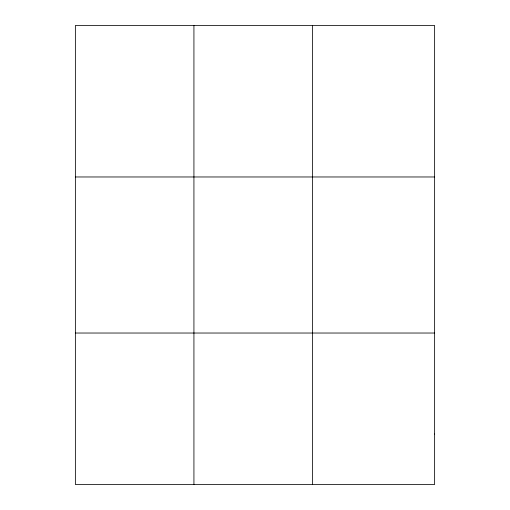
<?xml version="1.0" encoding="UTF-8"?>
<svg xmlns="http://www.w3.org/2000/svg" width="510" height="510" viewBox="0 0 510 510"><rect width="100%" height="100%" fill="white"/><g stroke="black" fill="none" stroke-linecap="round" stroke-linejoin="round"><path stroke-width="0.76" d="M193.927 484.5L193.927 25.5M312.483 484.5L312.483 25.5M75.372 176.97L434.628 176.97M75.372 333.03L434.628 333.03M434.628 434.01L434.628 484.5L75.372 484.5L75.372 25.5L434.628 25.5L434.628 434.01"/></g></svg>
